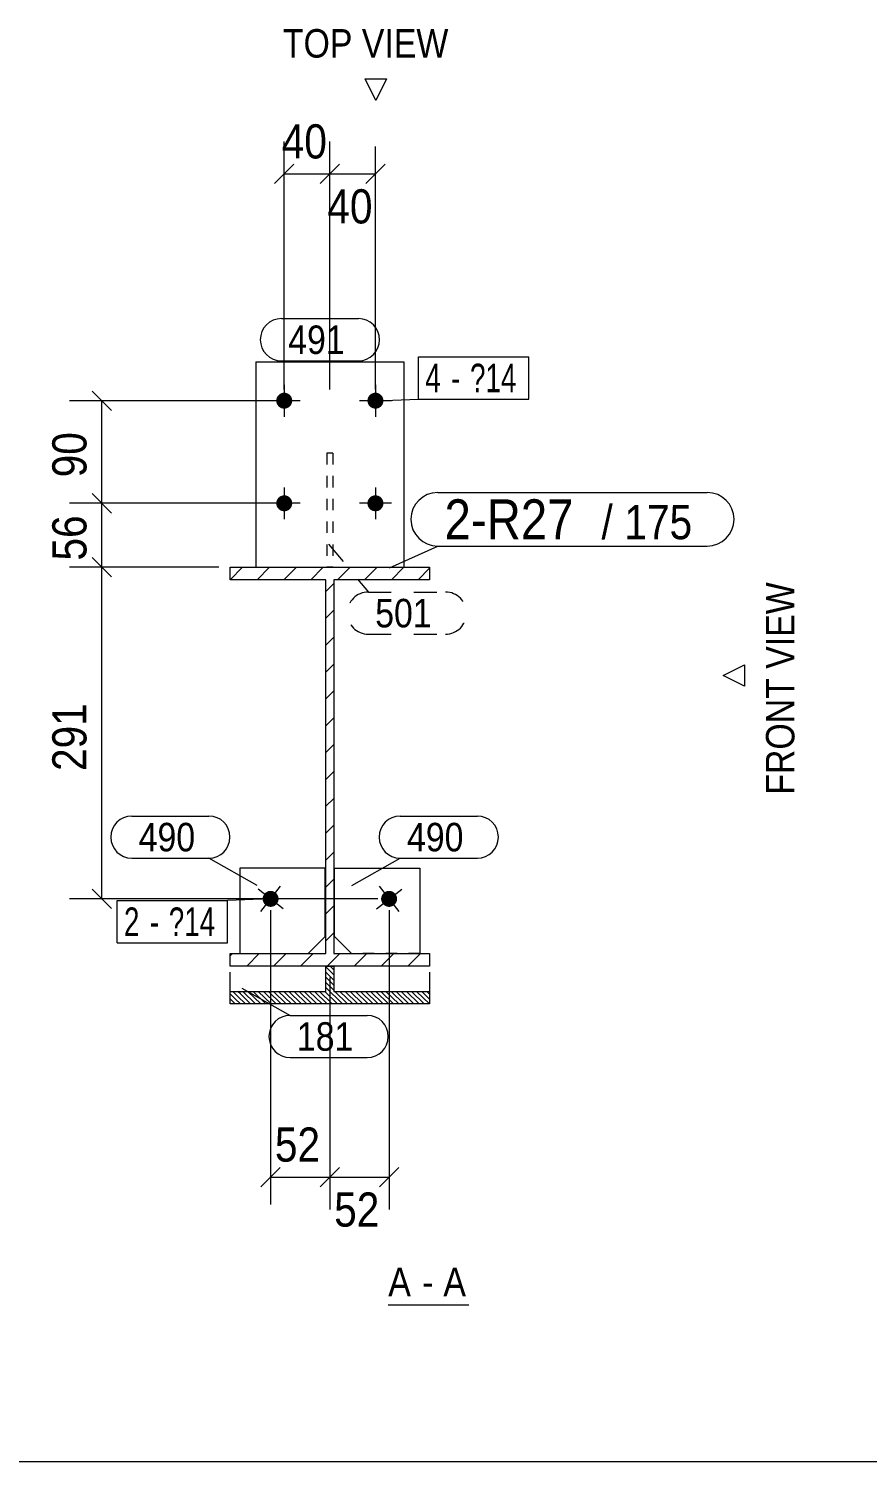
# Model space of a CAD drawing. Header units: millimetres. Extents: x 2 to 825, y 1 to 579.
# Drawn here: x 280.3 to 353.9, y 5 to 130.7 of the extents above; entities that cross this region are included whole.
import ezdxf

# ---------------------------------------------------------------- set-up
doc = ezdxf.new("R2010")
doc.units = ezdxf.units.MM
for name, pattern in [('XKITLINE00', [0]), ('XKITLINE01', [4, 1, -1, 1, -1]), ('XKITLINE02', [4, 2, -2])]:
    doc.linetypes.add(name, pattern=pattern)
for name, color, linetype, lineweight in [('Bolt', 3, 'Continuous', 0), ('BoltMark', 7, 'Continuous', 0), ('Dimensions', 7, 'Continuous', 0), ('DrawingSheet', 5, 'Continuous', 0), ('OtherObjectType', 7, 'Continuous', 0), ('Part', 2, 'Continuous', 0), ('PartMark', 7, 'Continuous', 0)]:
    doc.layers.add(name, color=color, linetype=linetype, lineweight=lineweight)
doc.styles.add('ARIAL', font='ARIAL.TTF')
doc.styles.add('ARIAL_NARROW', font='ARIALN.TTF')

# ---------------------------------------------------------------- blocks, each defined once
blk = doc.blocks.new('*A3')
at = {"layer": 'Part', "color": 7, "linetype": 'XKITLINE00', "lineweight": 0}
for p, q in [((298, 82.34), (299.1, 83.44)), ((300.36, 82.34), (301.46, 83.44)), ((302.72, 82.34), (303.82, 83.44)), ((305.07, 82.34), (306.17, 83.44)), ((307.43, 82.34), (308.53, 83.44)), ((309.79, 82.34), (310.89, 83.44)), ((312.15, 82.34), (313.25, 83.44)), ((314.5, 82.34), (315.5, 83.34)), ((298, 82.34), (298, 82.34)), ((306.4, 81.31), (307.1, 82.01)), ((306.4, 78.96), (307.1, 79.66)), ((306.4, 76.6), (307.1, 77.3)), ((306.4, 74.24), (307.1, 74.94)), ((306.4, 71.88), (307.1, 72.58)), ((306.4, 69.53), (307.1, 70.23)), ((306.4, 67.17), (307.1, 67.87)), ((306.4, 64.81), (307.1, 65.51)), ((306.4, 62.46), (307.1, 63.16)), ((306.4, 60.1), (307.1, 60.8)), ((306.4, 57.74), (307.1, 58.44)), ((306.4, 55.38), (307.1, 56.08)), ((306.4, 53.03), (307.1, 53.73)), ((306.4, 50.67), (307.1, 51.37)), ((298, 49.34), (298.2, 49.54)), ((299.46, 48.44), (300.56, 49.54)), ((301.82, 48.44), (302.92, 49.54)), ((304.18, 48.44), (305.28, 49.54)), ((306.53, 48.44), (307.63, 49.54)), ((308.89, 48.44), (309.99, 49.54)), ((311.25, 48.44), (312.35, 49.54)), ((313.6, 48.44), (314.7, 49.54))]:
    blk.add_line(p, q, dxfattribs=at)
blk = doc.blocks.new('*A4')
at = {"layer": 'Part', "color": 7, "linetype": 'XKITLINE00', "lineweight": 0}
for p, q in [((307.1, 47.67), (306.4, 48.37)), ((307.1, 47.22), (306.4, 47.92)), ((307.1, 48.12), (306.77, 48.44)), ((307.1, 46.77), (306.4, 47.47)), ((307.1, 46.32), (306.4, 47.02)), ((307.86, 45.12), (306.4, 46.58)), ((298.45, 45.56), (298, 46.01)), ((298.23, 45.34), (298, 45.56)), ((298.67, 45.79), (298.23, 46.23)), ((298.45, 45.12), (298.23, 45.34)), ((298.9, 45.12), (298.45, 45.56)), ((299.35, 45.12), (298.67, 45.79)), ((298.9, 46.01), (298.68, 46.23)), ((299.79, 45.12), (298.9, 46.01)), ((300.24, 45.12), (299.13, 46.23)), ((300.69, 45.12), (299.57, 46.23)), ((301.14, 45.12), (300.02, 46.23)), ((301.59, 45.12), (300.47, 46.23)), ((302.03, 45.12), (300.92, 46.23)), ((302.48, 45.12), (301.37, 46.23)), ((302.93, 45.12), (301.82, 46.23)), ((303.38, 45.12), (302.26, 46.23)), ((303.83, 45.12), (302.71, 46.23)), ((304.27, 45.12), (303.16, 46.23)), ((304.72, 45.12), (303.61, 46.23)), ((305.17, 45.12), (304.06, 46.23)), ((305.62, 45.12), (304.5, 46.23)), ((306.07, 45.12), (304.95, 46.23)), ((306.52, 45.12), (305.4, 46.23)), ((306.96, 45.12), (305.85, 46.23)), ((307.41, 45.12), (306.3, 46.23)), ((308.31, 45.12), (307.19, 46.23)), ((308.76, 45.12), (307.64, 46.23)), ((309.2, 45.12), (308.09, 46.23)), ((309.65, 45.12), (308.54, 46.23)), ((310.1, 45.12), (308.99, 46.23)), ((310.55, 45.12), (309.43, 46.23)), ((311, 45.12), (309.88, 46.23)), ((311.44, 45.12), (310.33, 46.23)), ((311.89, 45.12), (310.78, 46.23)), ((312.34, 45.12), (311.23, 46.23)), ((312.79, 45.12), (311.67, 46.23)), ((313.24, 45.12), (312.12, 46.23)), ((313.69, 45.12), (312.57, 46.23)), ((314.13, 45.12), (313.02, 46.23)), ((314.58, 45.12), (313.47, 46.23)), ((315.03, 45.12), (313.91, 46.23)), ((315.48, 45.12), (314.36, 46.23)), ((315.5, 45.54), (314.81, 46.23)), ((315.5, 45.99), (315.26, 46.23))]:
    blk.add_line(p, q, dxfattribs=at)
blk = doc.blocks.new('*A162')
at = {"layer": 'Bolt'}
blk.add_hatch(color=3, dxfattribs=at).paths.add_polyline_path([(311.55, 54.92), (311.58, 54.93), (311.61, 54.95), (311.64, 54.97), (311.67, 54.98), (311.7, 55), (311.73, 55.01), (311.77, 55.02), (311.8, 55.03), (311.83, 55.03), (311.87, 55.04), (311.9, 55.04), (311.94, 55.04), (311.97, 55.04), (312, 55.04), (312.04, 55.04), (312.07, 55.03), (312.11, 55.03), (312.14, 55.02), (312.17, 55.01), (312.2, 55), (312.24, 54.98), (312.27, 54.97), (312.3, 54.95), (312.33, 54.93), (312.36, 54.91), (312.38, 54.89), (312.41, 54.87), (312.43, 54.85), (312.46, 54.82), (312.48, 54.8), (312.5, 54.77), (312.52, 54.74), (312.54, 54.72), (312.56, 54.69), (312.58, 54.66), (312.59, 54.63), (312.6, 54.59), (312.62, 54.56), (312.63, 54.53), (312.63, 54.49), (312.64, 54.46), (312.65, 54.43), (312.65, 54.39), (312.65, 54.36), (312.65, 54.32), (312.65, 54.29), (312.65, 54.26), (312.64, 54.22), (312.63, 54.19), (312.63, 54.15), (312.62, 54.12), (312.6, 54.09), (312.59, 54.06), (312.58, 54.03), (312.56, 54), (312.54, 53.97), (312.52, 53.94), (312.5, 53.91), (312.48, 53.88), (312.46, 53.86), (312.43, 53.83), (312.41, 53.81), (312.38, 53.79), (312.35, 53.77), (312.32, 53.75), (312.3, 53.73), (312.26, 53.72), (312.23, 53.7), (312.2, 53.69), (312.17, 53.68), (312.14, 53.67), (312.1, 53.66), (312.07, 53.65), (312.04, 53.65), (312, 53.64), (311.97, 53.64), (311.93, 53.64), (311.9, 53.64), (311.86, 53.65), (311.83, 53.65), (311.8, 53.66), (311.76, 53.67), (311.73, 53.68), (311.7, 53.69), (311.67, 53.7), (311.64, 53.72), (311.61, 53.73), (311.58, 53.75), (311.55, 53.77), (311.52, 53.79), (311.49, 53.81), (311.47, 53.84), (311.44, 53.86), (311.42, 53.89), (311.4, 53.91), (311.38, 53.94), (311.36, 53.97), (311.34, 54), (311.33, 54.03), (311.31, 54.06), (311.3, 54.09), (311.29, 54.12), (311.28, 54.16), (311.27, 54.19), (311.26, 54.22), (311.26, 54.26), (311.25, 54.29), (311.25, 54.33), (311.25, 54.36), (311.25, 54.4), (311.26, 54.43), (311.26, 54.46), (311.27, 54.5), (311.28, 54.53), (311.29, 54.56), (311.3, 54.6), (311.31, 54.63), (311.33, 54.66), (311.34, 54.69), (311.36, 54.72), (311.38, 54.75), (311.4, 54.77), (311.42, 54.8), (311.44, 54.83), (311.47, 54.85), (311.49, 54.87), (311.52, 54.9)], flags=17)
at = {"layer": 'Bolt', "color": 3, "linetype": 'XKITLINE00', "lineweight": 0}
for p, q in [((311.09, 55.45), (312.81, 53.24)), ((310.85, 53.48), (313.06, 55.2))]:
    blk.add_line(p, q, dxfattribs=at)
blk = doc.blocks.new('*A163')
at = {"layer": 'Bolt'}
blk.add_hatch(color=3, dxfattribs=at).paths.add_polyline_path([(301.09, 53.81), (301.07, 53.83), (301.04, 53.86), (301.02, 53.88), (301, 53.91), (300.98, 53.94), (300.96, 53.97), (300.94, 54), (300.93, 54.03), (300.91, 54.06), (300.9, 54.09), (300.89, 54.12), (300.88, 54.15), (300.87, 54.19), (300.86, 54.22), (300.86, 54.26), (300.85, 54.29), (300.85, 54.32), (300.85, 54.36), (300.85, 54.39), (300.86, 54.43), (300.86, 54.46), (300.87, 54.49), (300.88, 54.53), (300.89, 54.56), (300.9, 54.59), (300.91, 54.63), (300.93, 54.66), (300.94, 54.69), (300.96, 54.72), (300.98, 54.74), (301, 54.77), (301.02, 54.8), (301.04, 54.82), (301.07, 54.85), (301.09, 54.87), (301.12, 54.89), (301.15, 54.91), (301.18, 54.93), (301.21, 54.95), (301.24, 54.97), (301.27, 54.98), (301.3, 55), (301.33, 55.01), (301.36, 55.02), (301.4, 55.03), (301.43, 55.03), (301.46, 55.04), (301.5, 55.04), (301.53, 55.04), (301.57, 55.04), (301.6, 55.04), (301.64, 55.04), (301.67, 55.03), (301.7, 55.03), (301.74, 55.02), (301.77, 55.01), (301.8, 55), (301.83, 54.98), (301.86, 54.97), (301.9, 54.95), (301.92, 54.93), (301.95, 54.92), (301.98, 54.9), (302.01, 54.87), (302.03, 54.85), (302.06, 54.83), (302.08, 54.8), (302.1, 54.77), (302.12, 54.75), (302.14, 54.72), (302.16, 54.69), (302.18, 54.66), (302.19, 54.63), (302.2, 54.6), (302.22, 54.56), (302.23, 54.53), (302.23, 54.5), (302.24, 54.46), (302.25, 54.43), (302.25, 54.4), (302.25, 54.36), (302.25, 54.33), (302.25, 54.29), (302.25, 54.26), (302.24, 54.22), (302.23, 54.19), (302.23, 54.16), (302.22, 54.12), (302.2, 54.09), (302.19, 54.06), (302.18, 54.03), (302.16, 54), (302.14, 53.97), (302.12, 53.94), (302.1, 53.91), (302.08, 53.89), (302.06, 53.86), (302.03, 53.84), (302.01, 53.81), (301.98, 53.79), (301.96, 53.77), (301.93, 53.75), (301.9, 53.73), (301.87, 53.72), (301.84, 53.7), (301.8, 53.69), (301.77, 53.68), (301.74, 53.67), (301.71, 53.66), (301.67, 53.65), (301.64, 53.65), (301.6, 53.64), (301.57, 53.64), (301.54, 53.64), (301.5, 53.64), (301.47, 53.65), (301.43, 53.65), (301.4, 53.66), (301.37, 53.67), (301.33, 53.68), (301.3, 53.69), (301.27, 53.7), (301.24, 53.72), (301.21, 53.73), (301.18, 53.75), (301.15, 53.77), (301.12, 53.79)], flags=17)
at = {"layer": 'Bolt', "color": 3, "linetype": 'XKITLINE00', "lineweight": 0}
for p, q in [((300.69, 53.24), (302.41, 55.45)), ((302.66, 53.48), (300.45, 55.2))]:
    blk.add_line(p, q, dxfattribs=at)
blk = doc.blocks.new('*A164')
at = {"layer": 'Bolt'}
for points in [[(303.45, 98.01), (303.45, 97.97), (303.44, 97.94), (303.44, 97.91), (303.43, 97.87), (303.42, 97.84), (303.41, 97.81), (303.4, 97.77), (303.38, 97.74), (303.37, 97.71), (303.35, 97.68), (303.33, 97.65), (303.31, 97.63), (303.29, 97.6), (303.27, 97.57), (303.25, 97.55), (303.22, 97.52), (303.2, 97.5), (303.17, 97.48), (303.14, 97.46), (303.11, 97.44), (303.08, 97.43), (303.05, 97.41), (303.02, 97.4), (302.99, 97.38), (302.95, 97.37), (302.92, 97.36), (302.89, 97.36), (302.85, 97.35), (302.82, 97.35), (302.79, 97.34), (302.75, 97.34), (302.72, 97.34), (302.68, 97.35), (302.65, 97.35), (302.61, 97.36), (302.58, 97.36), (302.55, 97.37), (302.52, 97.38), (302.48, 97.4), (302.45, 97.41), (302.42, 97.43), (302.39, 97.44), (302.36, 97.46), (302.33, 97.48), (302.31, 97.5), (302.28, 97.52), (302.26, 97.55), (302.23, 97.57), (302.21, 97.6), (302.19, 97.63), (302.17, 97.65), (302.15, 97.68), (302.13, 97.71), (302.12, 97.74), (302.1, 97.77), (302.09, 97.81), (302.08, 97.84), (302.07, 97.87), (302.06, 97.91), (302.06, 97.94), (302.05, 97.97), (302.05, 98.01), (302.05, 98.04), (302.05, 98.08), (302.05, 98.11), (302.06, 98.15), (302.06, 98.18), (302.07, 98.21), (302.08, 98.25), (302.09, 98.28), (302.1, 98.31), (302.12, 98.34), (302.13, 98.37), (302.15, 98.4), (302.17, 98.43), (302.19, 98.46), (302.21, 98.49), (302.23, 98.51), (302.26, 98.54), (302.28, 98.56), (302.31, 98.58), (302.33, 98.61), (302.36, 98.62), (302.39, 98.64), (302.42, 98.66), (302.45, 98.68), (302.48, 98.69), (302.52, 98.7), (302.55, 98.71), (302.58, 98.72), (302.61, 98.73), (302.65, 98.74), (302.68, 98.74), (302.72, 98.74), (302.75, 98.74), (302.79, 98.74), (302.82, 98.74), (302.85, 98.74), (302.89, 98.73), (302.92, 98.72), (302.95, 98.71), (302.99, 98.7), (303.02, 98.69), (303.05, 98.68), (303.08, 98.66), (303.11, 98.64), (303.14, 98.62), (303.17, 98.61), (303.2, 98.58), (303.22, 98.56), (303.25, 98.54), (303.27, 98.51), (303.29, 98.49), (303.31, 98.46), (303.33, 98.43), (303.35, 98.4), (303.37, 98.37), (303.38, 98.34), (303.4, 98.31), (303.41, 98.28), (303.42, 98.25), (303.43, 98.21), (303.44, 98.18), (303.44, 98.15), (303.45, 98.11), (303.45, 98.08), (303.45, 98.04)], [(311.45, 98.01), (311.45, 97.97), (311.44, 97.94), (311.44, 97.91), (311.43, 97.87), (311.42, 97.84), (311.41, 97.81), (311.4, 97.77), (311.38, 97.74), (311.37, 97.71), (311.35, 97.68), (311.33, 97.65), (311.31, 97.63), (311.29, 97.6), (311.27, 97.57), (311.25, 97.55), (311.22, 97.52), (311.2, 97.5), (311.17, 97.48), (311.14, 97.46), (311.11, 97.44), (311.08, 97.43), (311.05, 97.41), (311.02, 97.4), (310.99, 97.38), (310.95, 97.37), (310.92, 97.36), (310.89, 97.36), (310.85, 97.35), (310.82, 97.35), (310.79, 97.34), (310.75, 97.34), (310.72, 97.34), (310.68, 97.35), (310.65, 97.35), (310.61, 97.36), (310.58, 97.36), (310.55, 97.37), (310.52, 97.38), (310.48, 97.4), (310.45, 97.41), (310.42, 97.43), (310.39, 97.44), (310.36, 97.46), (310.33, 97.48), (310.31, 97.5), (310.28, 97.52), (310.26, 97.55), (310.23, 97.57), (310.21, 97.6), (310.19, 97.63), (310.17, 97.65), (310.15, 97.68), (310.13, 97.71), (310.12, 97.74), (310.1, 97.77), (310.09, 97.81), (310.08, 97.84), (310.07, 97.87), (310.06, 97.91), (310.06, 97.94), (310.05, 97.97), (310.05, 98.01), (310.05, 98.04), (310.05, 98.08), (310.05, 98.11), (310.06, 98.15), (310.06, 98.18), (310.07, 98.21), (310.08, 98.25), (310.09, 98.28), (310.1, 98.31), (310.12, 98.34), (310.13, 98.37), (310.15, 98.4), (310.17, 98.43), (310.19, 98.46), (310.21, 98.49), (310.23, 98.51), (310.26, 98.54), (310.28, 98.56), (310.31, 98.58), (310.33, 98.61), (310.36, 98.62), (310.39, 98.64), (310.42, 98.66), (310.45, 98.68), (310.48, 98.69), (310.52, 98.7), (310.55, 98.71), (310.58, 98.72), (310.61, 98.73), (310.65, 98.74), (310.68, 98.74), (310.72, 98.74), (310.75, 98.74), (310.79, 98.74), (310.82, 98.74), (310.85, 98.74), (310.89, 98.73), (310.92, 98.72), (310.95, 98.71), (310.99, 98.7), (311.02, 98.69), (311.05, 98.68), (311.08, 98.66), (311.11, 98.64), (311.14, 98.62), (311.17, 98.61), (311.2, 98.58), (311.22, 98.56), (311.25, 98.54), (311.27, 98.51), (311.29, 98.49), (311.31, 98.46), (311.33, 98.43), (311.35, 98.4), (311.37, 98.37), (311.38, 98.34), (311.4, 98.31), (311.41, 98.28), (311.42, 98.25), (311.43, 98.21), (311.44, 98.18), (311.44, 98.15), (311.45, 98.11), (311.45, 98.08), (311.45, 98.04)], [(303.45, 89.01), (303.45, 88.97), (303.44, 88.94), (303.44, 88.91), (303.43, 88.87), (303.42, 88.84), (303.41, 88.81), (303.4, 88.77), (303.38, 88.74), (303.37, 88.71), (303.35, 88.68), (303.33, 88.65), (303.31, 88.63), (303.29, 88.6), (303.27, 88.57), (303.25, 88.55), (303.22, 88.52), (303.2, 88.5), (303.17, 88.48), (303.14, 88.46), (303.11, 88.44), (303.08, 88.43), (303.05, 88.41), (303.02, 88.4), (302.99, 88.38), (302.95, 88.37), (302.92, 88.36), (302.89, 88.36), (302.85, 88.35), (302.82, 88.35), (302.79, 88.34), (302.75, 88.34), (302.72, 88.34), (302.68, 88.35), (302.65, 88.35), (302.61, 88.36), (302.58, 88.36), (302.55, 88.37), (302.52, 88.38), (302.48, 88.4), (302.45, 88.41), (302.42, 88.43), (302.39, 88.44), (302.36, 88.46), (302.33, 88.48), (302.31, 88.5), (302.28, 88.52), (302.26, 88.55), (302.23, 88.57), (302.21, 88.6), (302.19, 88.63), (302.17, 88.65), (302.15, 88.68), (302.13, 88.71), (302.12, 88.74), (302.1, 88.77), (302.09, 88.81), (302.08, 88.84), (302.07, 88.87), (302.06, 88.91), (302.06, 88.94), (302.05, 88.97), (302.05, 89.01), (302.05, 89.04), (302.05, 89.08), (302.05, 89.11), (302.06, 89.15), (302.06, 89.18), (302.07, 89.21), (302.08, 89.25), (302.09, 89.28), (302.1, 89.31), (302.12, 89.34), (302.13, 89.37), (302.15, 89.4), (302.17, 89.43), (302.19, 89.46), (302.21, 89.49), (302.23, 89.51), (302.26, 89.54), (302.28, 89.56), (302.31, 89.58), (302.33, 89.61), (302.36, 89.62), (302.39, 89.64), (302.42, 89.66), (302.45, 89.68), (302.48, 89.69), (302.52, 89.7), (302.55, 89.71), (302.58, 89.72), (302.61, 89.73), (302.65, 89.74), (302.68, 89.74), (302.72, 89.74), (302.75, 89.74), (302.79, 89.74), (302.82, 89.74), (302.85, 89.74), (302.89, 89.73), (302.92, 89.72), (302.95, 89.71), (302.99, 89.7), (303.02, 89.69), (303.05, 89.68), (303.08, 89.66), (303.11, 89.64), (303.14, 89.62), (303.17, 89.61), (303.2, 89.58), (303.22, 89.56), (303.25, 89.54), (303.27, 89.51), (303.29, 89.49), (303.31, 89.46), (303.33, 89.43), (303.35, 89.4), (303.37, 89.37), (303.38, 89.34), (303.4, 89.31), (303.41, 89.28), (303.42, 89.25), (303.43, 89.21), (303.44, 89.18), (303.44, 89.15), (303.45, 89.11), (303.45, 89.08), (303.45, 89.04)], [(311.45, 89.01), (311.45, 88.97), (311.44, 88.94), (311.44, 88.91), (311.43, 88.87), (311.42, 88.84), (311.41, 88.81), (311.4, 88.77), (311.38, 88.74), (311.37, 88.71), (311.35, 88.68), (311.33, 88.65), (311.31, 88.63), (311.29, 88.6), (311.27, 88.57), (311.25, 88.55), (311.22, 88.52), (311.2, 88.5), (311.17, 88.48), (311.14, 88.46), (311.11, 88.44), (311.08, 88.43), (311.05, 88.41), (311.02, 88.4), (310.99, 88.38), (310.95, 88.37), (310.92, 88.36), (310.89, 88.36), (310.85, 88.35), (310.82, 88.35), (310.79, 88.34), (310.75, 88.34), (310.72, 88.34), (310.68, 88.35), (310.65, 88.35), (310.61, 88.36), (310.58, 88.36), (310.55, 88.37), (310.52, 88.38), (310.48, 88.4), (310.45, 88.41), (310.42, 88.43), (310.39, 88.44), (310.36, 88.46), (310.33, 88.48), (310.31, 88.5), (310.28, 88.52), (310.26, 88.55), (310.23, 88.57), (310.21, 88.6), (310.19, 88.63), (310.17, 88.65), (310.15, 88.68), (310.13, 88.71), (310.12, 88.74), (310.1, 88.77), (310.09, 88.81), (310.08, 88.84), (310.07, 88.87), (310.06, 88.91), (310.06, 88.94), (310.05, 88.97), (310.05, 89.01), (310.05, 89.04), (310.05, 89.08), (310.05, 89.11), (310.06, 89.15), (310.06, 89.18), (310.07, 89.21), (310.08, 89.25), (310.09, 89.28), (310.1, 89.31), (310.12, 89.34), (310.13, 89.37), (310.15, 89.4), (310.17, 89.43), (310.19, 89.46), (310.21, 89.49), (310.23, 89.51), (310.26, 89.54), (310.28, 89.56), (310.31, 89.58), (310.33, 89.61), (310.36, 89.62), (310.39, 89.64), (310.42, 89.66), (310.45, 89.68), (310.48, 89.69), (310.52, 89.7), (310.55, 89.71), (310.58, 89.72), (310.61, 89.73), (310.65, 89.74), (310.68, 89.74), (310.72, 89.74), (310.75, 89.74), (310.79, 89.74), (310.82, 89.74), (310.85, 89.74), (310.89, 89.73), (310.92, 89.72), (310.95, 89.71), (310.99, 89.7), (311.02, 89.69), (311.05, 89.68), (311.08, 89.66), (311.11, 89.64), (311.14, 89.62), (311.17, 89.61), (311.2, 89.58), (311.22, 89.56), (311.25, 89.54), (311.27, 89.51), (311.29, 89.49), (311.31, 89.46), (311.33, 89.43), (311.35, 89.4), (311.37, 89.37), (311.38, 89.34), (311.4, 89.31), (311.41, 89.28), (311.42, 89.25), (311.43, 89.21), (311.44, 89.18), (311.44, 89.15), (311.45, 89.11), (311.45, 89.08), (311.45, 89.04)]]:
    blk.add_hatch(color=3, dxfattribs=at).paths.add_polyline_path(points, flags=17)
at = {"layer": 'Bolt', "color": 3, "linetype": 'XKITLINE00', "lineweight": 0}
for p, q in [((302.75, 99.44), (302.75, 96.64)), ((310.75, 99.44), (310.75, 96.64)), ((304.15, 98.04), (301.35, 98.04)), ((312.15, 98.04), (309.35, 98.04)), ((302.75, 90.44), (302.75, 87.64)), ((310.75, 90.44), (310.75, 87.64)), ((304.15, 89.04), (301.35, 89.04)), ((312.15, 89.04), (309.35, 89.04))]:
    blk.add_line(p, q, dxfattribs=at)
blk = doc.blocks.new('*A165')
at = {"layer": 'Part', "color": 2, "linetype": 'XKITLINE00', "lineweight": 0}
for p, q in [((298, 82.34), (298, 83.44)), ((298, 83.44), (315.5, 83.44)), ((315.5, 83.44), (315.5, 82.34)), ((306.4, 82.34), (298, 82.34)), ((306.4, 49.54), (306.4, 82.34)), ((315.5, 82.34), (307.1, 82.34)), ((307.1, 82.34), (307.1, 49.54)), ((298, 48.44), (298, 49.54)), ((298, 49.54), (306.4, 49.54)), ((307.1, 49.54), (315.5, 49.54)), ((315.5, 49.54), (315.5, 48.44)), ((315.5, 48.44), (298, 48.44))]:
    blk.add_line(p, q, dxfattribs=at)
blk = doc.blocks.new('*A166')
at = {"layer": 'Part', "color": 2, "linetype": 'XKITLINE00', "lineweight": 0}
for p, q in [((307.15, 51.04), (307.15, 57.04)), ((307.15, 57.04), (314.65, 57.04)), ((314.65, 57.04), (314.65, 49.54)), ((308.65, 49.54), (307.15, 51.04))]:
    blk.add_line(p, q, dxfattribs=at)
at = {"layer": 'Part', "color": 7, "linetype": 'XKITLINE01', "lineweight": 0}
blk.add_line((314.65, 49.54), (308.65, 49.54), dxfattribs=at)
blk = doc.blocks.new('*A167')
at = {"layer": 'Part', "color": 2, "linetype": 'XKITLINE00', "lineweight": 0}
for p, q in [((306.35, 57.04), (298.85, 57.04)), ((298.85, 57.04), (298.85, 49.54)), ((306.35, 51.04), (306.35, 57.04)), ((304.85, 49.54), (306.35, 51.04))]:
    blk.add_line(p, q, dxfattribs=at)
at = {"layer": 'Part', "color": 7, "linetype": 'XKITLINE01', "lineweight": 0}
blk.add_line((298.85, 49.54), (304.85, 49.54), dxfattribs=at)
blk = doc.blocks.new('*A168')
at = {"layer": 'Part', "color": 7, "linetype": 'XKITLINE01', "lineweight": 0}
for p, q in [((307, 93.44), (306.5, 93.44)), ((306.5, 93.44), (306.5, 83.44)), ((307, 93.44), (307, 83.44)), ((307, 83.44), (306.5, 83.44))]:
    blk.add_line(p, q, dxfattribs=at)
blk = doc.blocks.new('*A169')
at = {"layer": 'Part', "color": 2, "linetype": 'XKITLINE00', "lineweight": 0}
for p, q in [((300.25, 101.44), (300.25, 83.44)), ((300.25, 101.44), (313.25, 101.44)), ((313.25, 101.44), (313.25, 83.44))]:
    blk.add_line(p, q, dxfattribs=at)
at = {"layer": 'Part', "color": 7, "linetype": 'XKITLINE01', "lineweight": 0}
blk.add_line((300.25, 83.44), (313.25, 83.44), dxfattribs=at)
blk = doc.blocks.new('*A170')
at = {"layer": 'Part', "color": 2, "linetype": 'XKITLINE00', "lineweight": 0}
for p, q in [((298, 45.12), (298, 47.91)), ((306.4, 46.23), (306.4, 48.44)), ((306.4, 48.44), (307.1, 48.44)), ((307.1, 48.44), (307.1, 48.44)), ((307.1, 48.44), (307.1, 46.23)), ((315.5, 47.91), (315.5, 45.12)), ((298, 46.23), (306.4, 46.23)), ((307.1, 46.23), (315.5, 46.23)), ((315.5, 45.12), (298, 45.12))]:
    blk.add_line(p, q, dxfattribs=at)
blk = doc.blocks.new('*A171')
at = {"layer": 'DrawingSheet', "color": 5, "linetype": 'XKITLINE00', "lineweight": 0}
blk.add_line((5, 5), (825, 5), dxfattribs=at)
blk = doc.blocks.new('*A300')
at = {"layer": 'Dimensions', "color": 7, "linetype": 'XKITLINE00', "lineweight": 0}
for p, q in [((285.9, 84.29), (287.6, 82.59)), ((297, 83.44), (283.9, 83.44)), ((286.75, 54.34), (286.75, 83.44)), ((310.95, 54.34), (283.9, 54.34)), ((285.9, 55.19), (287.6, 53.49))]:
    blk.add_line(p, q, dxfattribs=at)
at = {"layer": 'Dimensions', "color": 3}
for p in [(286.75, 83.44), (286.75, 54.34)]:
    blk.add_point(p, dxfattribs=at)
at = {"layer": 'Dimensions', "color": 3, "style": 'ARIAL', "width": 0.85}
blk.add_text('291', height=3, rotation=90.0002, dxfattribs=at).set_placement((285.4, 65.56))
blk = doc.blocks.new('*A301')
at = {"layer": 'Dimensions', "color": 7, "linetype": 'XKITLINE00', "lineweight": 0}
for p, q in [((285.9, 89.89), (287.6, 88.19)), ((301.75, 89.04), (283.9, 89.04)), ((286.75, 83.44), (286.75, 89.04)), ((285.9, 84.29), (287.6, 82.59)), ((297, 83.44), (283.9, 83.44))]:
    blk.add_line(p, q, dxfattribs=at)
at = {"layer": 'Dimensions', "color": 3}
for p in [(286.75, 89.04), (286.75, 83.44)]:
    blk.add_point(p, dxfattribs=at)
at = {"layer": 'Dimensions', "color": 3, "style": 'ARIAL', "width": 0.85}
blk.add_text('56', height=3, rotation=90.0002, dxfattribs=at).set_placement((285.4, 84.02))
blk = doc.blocks.new('*A302')
at = {"layer": 'Dimensions', "color": 7, "linetype": 'XKITLINE00', "lineweight": 0}
for p, q in [((301.75, 98.04), (283.9, 98.04)), ((285.9, 98.89), (287.6, 97.19)), ((286.75, 89.04), (286.75, 98.04)), ((285.9, 89.89), (287.6, 88.19)), ((301.75, 89.04), (283.9, 89.04))]:
    blk.add_line(p, q, dxfattribs=at)
at = {"layer": 'Dimensions', "color": 3}
for p in [(286.75, 98.04), (286.75, 89.04)]:
    blk.add_point(p, dxfattribs=at)
at = {"layer": 'Dimensions', "color": 3, "style": 'ARIAL', "width": 0.85}
blk.add_text('90', height=3, rotation=90.0002, dxfattribs=at).set_placement((285.4, 91.32))
blk = doc.blocks.new('*A303')
at = {"layer": 'Dimensions', "color": 7, "linetype": 'XKITLINE00', "lineweight": 0}
for p, q in [((301.55, 53.34), (301.55, 27.54)), ((306.75, 47.44), (306.75, 27.54)), ((302.4, 30.79), (300.7, 29.09)), ((307.6, 30.79), (305.9, 29.09)), ((301.55, 29.94), (306.75, 29.94))]:
    blk.add_line(p, q, dxfattribs=at)
at = {"layer": 'Dimensions', "color": 3}
for p in [(301.55, 29.94), (306.75, 29.94)]:
    blk.add_point(p, dxfattribs=at)
at = {"layer": 'Dimensions', "color": 3, "style": 'ARIAL', "width": 0.85}
blk.add_text('52', height=3, dxfattribs=at).set_placement((301.93, 31.29))
blk = doc.blocks.new('*A304')
at = {"layer": 'Dimensions', "color": 7, "linetype": 'XKITLINE00', "lineweight": 0}
for p, q in [((311.95, 53.34), (311.95, 27.09)), ((306.75, 47.44), (306.75, 27.09)), ((307.6, 30.79), (305.9, 29.09)), ((312.8, 30.79), (311.1, 29.09)), ((306.75, 29.94), (311.95, 29.94))]:
    blk.add_line(p, q, dxfattribs=at)
at = {"layer": 'Dimensions', "color": 3}
for p in [(306.75, 29.94), (311.95, 29.94)]:
    blk.add_point(p, dxfattribs=at)
at = {"layer": 'Dimensions', "color": 3, "style": 'ARIAL', "width": 0.85}
blk.add_text('52', height=3, dxfattribs=at).set_placement((307.13, 25.59))
blk = doc.blocks.new('*A305')
at = {"layer": 'Dimensions', "color": 7, "linetype": 'XKITLINE00', "lineweight": 0}
for p, q in [((302.75, 99.04), (302.75, 120.79)), ((306.75, 99.04), (306.75, 120.79)), ((303.6, 118.79), (301.9, 117.09)), ((307.6, 118.79), (305.9, 117.09)), ((302.75, 117.94), (306.75, 117.94))]:
    blk.add_line(p, q, dxfattribs=at)
at = {"layer": 'Dimensions', "color": 3}
for p in [(302.75, 117.94), (306.75, 117.94)]:
    blk.add_point(p, dxfattribs=at)
at = {"layer": 'Dimensions', "color": 3, "style": 'ARIAL', "width": 0.85}
blk.add_text('40', height=3, dxfattribs=at).set_placement((302.53, 119.29))
blk = doc.blocks.new('*A306')
at = {"layer": 'Dimensions', "color": 7, "linetype": 'XKITLINE00', "lineweight": 0}
for p, q in [((306.75, 99.04), (306.75, 120.34)), ((310.75, 99.04), (310.75, 120.34)), ((307.6, 118.79), (305.9, 117.09)), ((311.6, 118.79), (309.9, 117.09)), ((306.75, 117.94), (310.75, 117.94))]:
    blk.add_line(p, q, dxfattribs=at)
at = {"layer": 'Dimensions', "color": 3}
for p in [(306.75, 117.94), (310.75, 117.94)]:
    blk.add_point(p, dxfattribs=at)
at = {"layer": 'Dimensions', "color": 3, "style": 'ARIAL', "width": 0.85}
blk.add_text('40', height=3, dxfattribs=at).set_placement((306.53, 113.59))
blk = doc.blocks.new('*A307')
at = {"layer": 'BoltMark', "color": 7, "linetype": 'XKITLINE00', "lineweight": 0}
for p, q in [((314.52, 101.89), (324.21, 101.89)), ((314.52, 98.19), (314.52, 101.89)), ((324.21, 98.19), (324.21, 101.89)), ((310.75, 98.04), (314.52, 98.19)), ((314.52, 98.19), (324.21, 98.19))]:
    blk.add_line(p, q, dxfattribs=at)
at = {"layer": 'BoltMark', "color": 3, "style": 'ARIAL_NARROW', "width": 0.85}
for s, p in [('4', (315.12, 98.79)), ('?14', (319.05, 98.79)), ('-', (317.39, 98.79))]:
    blk.add_text(s, height=2.5, dxfattribs=at).set_placement(p)
blk = doc.blocks.new('*A308')
at = {"layer": 'BoltMark', "color": 7, "linetype": 'XKITLINE00', "lineweight": 0}
for p, q in [((288.09, 54.19), (297.78, 54.19)), ((288.09, 50.49), (288.09, 54.19)), ((301.55, 54.34), (297.78, 54.19)), ((297.78, 50.49), (297.78, 54.19)), ((288.09, 50.49), (297.78, 50.49))]:
    blk.add_line(p, q, dxfattribs=at)
at = {"layer": 'BoltMark', "color": 3, "style": 'ARIAL_NARROW', "width": 0.85}
for s, p in [('2', (288.69, 51.09)), ('?14', (292.62, 51.09)), ('-', (290.96, 51.09))]:
    blk.add_text(s, height=2.5, dxfattribs=at).set_placement(p)
blk = doc.blocks.new('*A309')
at = {"layer": 'PartMark', "color": 7, "linetype": 'XKITLINE00', "lineweight": 0}
for p, q in [((299.02, 46.51), (303.26, 44.12)), ((303.26, 44.12), (310.03, 44.12)), ((303.26, 40.42), (310.03, 40.42))]:
    blk.add_line(p, q, dxfattribs=at)
for centre, start, end in [((303.26, 42.27), 90, 270), ((310.03, 42.27), 270, 90)]:
    blk.add_arc(centre, 1.85, start, end, dxfattribs=at)
at = {"layer": 'PartMark', "color": 3, "style": 'ARIAL', "width": 0.85}
blk.add_text('181', height=2.5, dxfattribs=at).set_placement((303.86, 41.02))
blk = doc.blocks.new('*A310')
at = {"layer": 'PartMark', "color": 7, "linetype": 'XKITLINE00', "lineweight": 0}
for p, q in [((316.21, 89.99), (339.86, 89.99)), ((311.97, 83.39), (316.21, 85.29)), ((316.21, 85.29), (339.86, 85.29))]:
    blk.add_line(p, q, dxfattribs=at)
for centre, start, end in [((316.21, 87.64), 90, 270), ((339.86, 87.64), 270, 90)]:
    blk.add_arc(centre, 2.35, start, end, dxfattribs=at)
at = {"layer": 'PartMark', "color": 1, "style": 'ARIAL', "width": 0.85}
blk.add_text('2-R27', height=3.5, dxfattribs=at).set_placement((316.81, 85.89))
at = {"layer": 'PartMark', "color": 3, "style": 'ARIAL', "width": 0.85}
for s, p in [('/', (330.58, 85.89)), ('175', (332.59, 85.89))]:
    blk.add_text(s, height=3, dxfattribs=at).set_placement(p)
blk = doc.blocks.new('*A311')
at = {"layer": 'PartMark', "color": 7, "linetype": 'XKITLINE00', "lineweight": 0}
for p, q in [((312.92, 61.61), (319.69, 61.61)), ((308.68, 55.51), (312.92, 57.91)), ((312.92, 57.91), (319.69, 57.91))]:
    blk.add_line(p, q, dxfattribs=at)
for centre, start, end in [((312.92, 59.76), 90, 270), ((319.69, 59.76), 270, 90)]:
    blk.add_arc(centre, 1.85, start, end, dxfattribs=at)
at = {"layer": 'PartMark', "color": 3, "style": 'ARIAL', "width": 0.85}
blk.add_text('490', height=2.5, dxfattribs=at).set_placement((313.52, 58.51))
blk = doc.blocks.new('*A312')
at = {"layer": 'PartMark', "color": 7, "linetype": 'XKITLINE00', "lineweight": 0}
for p, q in [((289.38, 61.61), (296.14, 61.61)), ((289.38, 57.91), (296.14, 57.91)), ((300.38, 55.51), (296.14, 57.91))]:
    blk.add_line(p, q, dxfattribs=at)
for centre, start, end in [((289.38, 59.76), 90, 270), ((296.14, 59.76), 270, 90)]:
    blk.add_arc(centre, 1.85, start, end, dxfattribs=at)
at = {"layer": 'PartMark', "color": 3, "style": 'ARIAL', "width": 0.85}
blk.add_text('490', height=2.5, dxfattribs=at).set_placement((289.98, 58.51))
blk = doc.blocks.new('*A313')
at = {"layer": 'PartMark', "color": 7, "linetype": 'XKITLINE02', "lineweight": 0}
for p, q in [((306.63, 85.47), (310.13, 81.26)), ((310.13, 81.26), (316.89, 81.26)), ((310.13, 77.56), (316.89, 77.56))]:
    blk.add_line(p, q, dxfattribs=at)
for centre, start, end in [((310.13, 79.41), 90, 270), ((316.89, 79.41), 270, 90)]:
    blk.add_arc(centre, 1.85, start, end, dxfattribs=at)
at = {"layer": 'PartMark', "color": 3, "style": 'ARIAL', "width": 0.85}
blk.add_text('501', height=2.5, dxfattribs=at).set_placement((310.73, 78.16))
blk = doc.blocks.new('*A314')
at = {"layer": 'PartMark', "color": 7, "linetype": 'XKITLINE00', "lineweight": 0}
for p, q in [((302.5, 105.24), (309.26, 105.24)), ((302.5, 101.54), (309.26, 101.54))]:
    blk.add_line(p, q, dxfattribs=at)
for centre, start, end in [((302.5, 103.39), 90, 270), ((309.26, 103.39), 270, 90)]:
    blk.add_arc(centre, 1.85, start, end, dxfattribs=at)
at = {"layer": 'PartMark', "color": 3, "style": 'ARIAL', "width": 0.85}
blk.add_text('491', height=2.5, dxfattribs=at).set_placement((303.1, 102.14))
blk = doc.blocks.new('*A315')
at = {"layer": 'OtherObjectType', "color": 7, "linetype": 'XKITLINE00', "lineweight": 0}
for p, q in [((310.78, 124.39), (309.84, 126.27)), ((309.84, 126.27), (311.72, 126.27)), ((311.72, 126.27), (310.78, 124.39)), ((310.78, 124.39), (310.78, 124.39)), ((341.26, 73.94), (343.14, 74.88)), ((343.14, 74.88), (343.14, 73.01)), ((343.14, 73.01), (341.26, 73.94)), ((341.26, 73.94), (341.26, 73.94)), ((311.88, 18.74), (318.94, 18.74))]:
    blk.add_line(p, q, dxfattribs=at)
at = {"layer": 'OtherObjectType', "color": 7, "style": 'ARIAL', "width": 0.85}
for s, p in [('TOP VIEW', (302.63, 128.14)), ('A', (311.88, 19.49)), ('A', (316.71, 19.49)), ('-', (314.85, 19.49))]:
    blk.add_text(s, height=2.5, dxfattribs=at).set_placement(p)
blk.add_text('FRONT VIEW', height=2.5, rotation=90, dxfattribs=at).set_placement((347.51, 63.48))

msp = doc.modelspace()

# ---------------------------------------------------------------- block references
at = {"lineweight": 0}
for name in ['*A171', '*A305', '*A306', '*A314', '*A307', '*A169', '*A164', '*A302', '*A168', '*A301', '*A310', '*A313', '*A300', '*A3', '*A165', '*A312', '*A311', '*A167', '*A166', '*A163', '*A162', '*A308', '*A303', '*A304', '*A4', '*A170', '*A309']:
    msp.add_blockref(name, (0, 0), dxfattribs=at)
at = {"layer": 'OtherObjectType', "lineweight": 0}
msp.add_blockref('*A315', (0, 0), dxfattribs=at)

doc.saveas('drawing.dxf')
